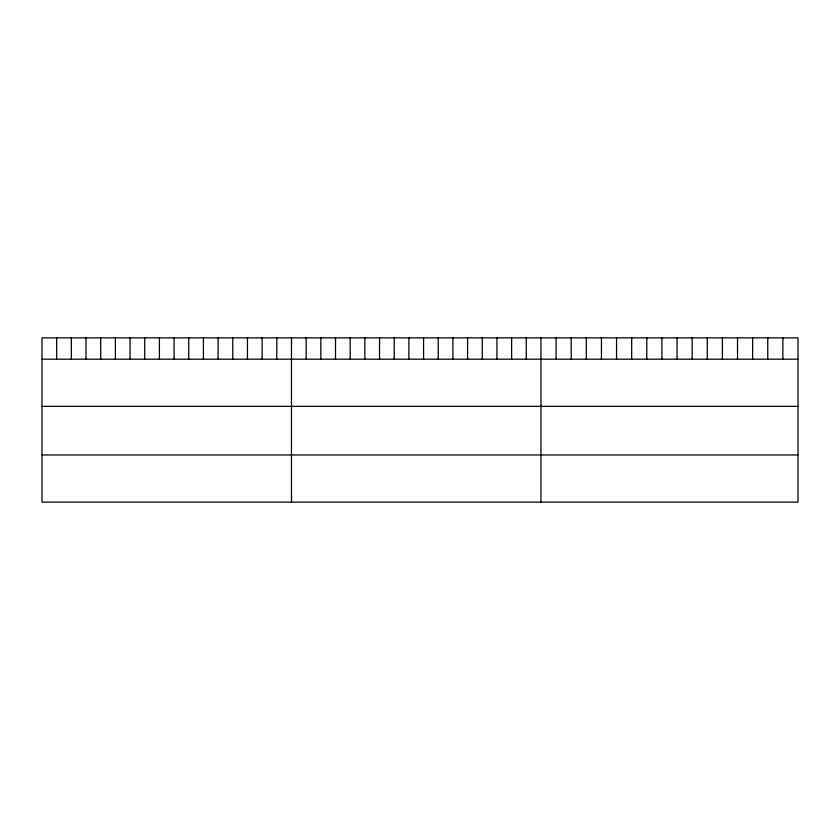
<?xml version="1.0" encoding="UTF-8"?>
<svg xmlns="http://www.w3.org/2000/svg" width="840" height="840" viewBox="0 0 840 840"><rect width="100%" height="100%" fill="white"/><g stroke="black" fill="none" stroke-linecap="round" stroke-linejoin="round"><path stroke-width="1.26" d="M798 359.184L798 502.131L42 502.131L42 337.869L798 337.869L798 359.184L42 359.184M42 406.361L798 406.361M42 454.965L798 454.965M782.88 337.869L782.88 359.184M767.76 337.869L767.76 359.184M752.64 337.869L752.64 359.184M737.52 337.869L737.52 359.184M722.4 337.869L722.4 359.184M707.28 337.869L707.28 359.184M692.16 337.869L692.16 359.184M677.04 337.869L677.04 359.184M661.92 337.869L661.92 359.184M646.8 337.869L646.8 359.184M631.68 337.869L631.68 359.184M616.56 337.869L616.56 359.184M601.44 337.869L601.44 359.184M586.32 337.869L586.32 359.184M571.2 337.869L571.2 359.184M556.08 337.869L556.08 359.184M540.96 337.869L540.96 502.131M526.281 337.869L526.281 359.184M511.613 337.869L511.613 359.184M496.933 337.869L496.933 359.184M482.255 337.869L482.255 359.184M467.586 337.869L467.586 359.184M452.907 337.869L452.907 359.184M438.228 337.869L438.228 359.184M423.56 337.869L423.56 359.184M408.881 337.869L408.881 359.184M394.212 337.869L394.212 359.184M379.533 337.869L379.533 359.184M364.854 337.869L364.854 359.184M350.185 337.869L350.185 359.184M335.506 337.869L335.506 359.184M320.828 337.869L320.828 359.184M306.159 337.869L306.159 359.184M291.48 337.869L291.48 502.131M276.801 337.869L276.801 359.184M262.132 337.869L262.132 359.184M247.453 337.869L247.453 359.184M232.775 337.869L232.775 359.184M218.106 337.869L218.106 359.184M203.427 337.869L203.427 359.184M188.748 337.869L188.748 359.184M174.079 337.869L174.079 359.184M159.401 337.869L159.401 359.184M144.732 337.869L144.732 359.184M130.053 337.869L130.053 359.184M115.374 337.869L115.374 359.184M100.706 337.869L100.706 359.184M86.027 337.869L86.027 359.184M71.348 337.869L71.348 359.184M56.679 337.869L56.679 359.184"/></g></svg>
